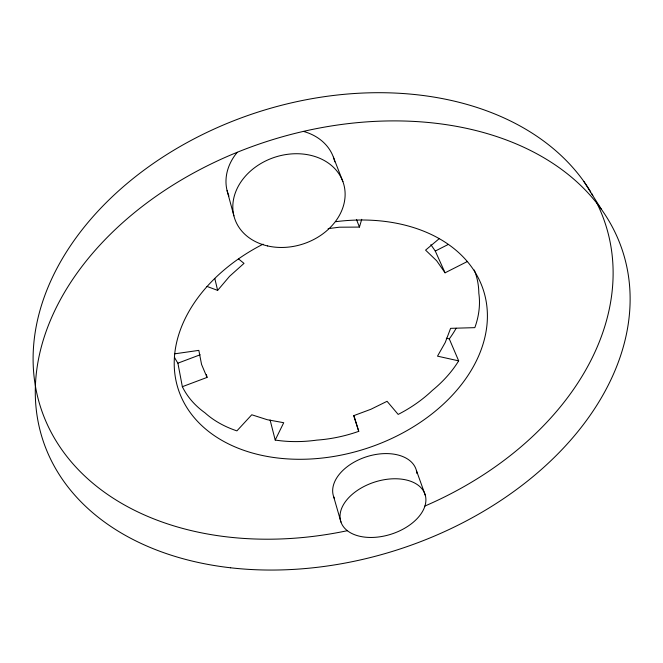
<?xml version="1.0" encoding="UTF-8"?>
<svg xmlns="http://www.w3.org/2000/svg" width="663" height="663" viewBox="0 0 663 663"><rect width="100%" height="100%" fill="white"/><g stroke="black" fill="none" stroke-linecap="round" stroke-linejoin="round"><path stroke-width="0.99" d="M328.119 228.652L339.373 227.202L359.429 227.086L361.733 219.32M446.307 338.221L449.29 338.909L458.672 360.863A116.406 82.751 -19.2 0 1 432.334 390.424A115.975 82.171 -18.7 0 1 398.165 414.416L387.068 401.306L370.915 409.262L353.926 415.585L358.749 431.34A115.76 81.889 -17.7 0 1 316.815 440.116A116 82.212 -17.2 0 1 275.211 440.058L283.723 422.712L267.206 419.704L251.766 414.773L236.906 430.875A117.069 83.662 -16.4 0 1 204.95 412.8A117.807 84.69 -16.2 0 1 182.35 386.695L177.899 363.167A116.249 85.66 -16 0 1 174.526 357.39M206.964 286.408L217.63 290.394L229.564 276.314L244.009 263.377L238.547 258.935M439.453 238.465L425.58 250.125L436.66 260.766L445.064 272.808L467.606 261.396M430.842 244.647L435.284 251.053L448.113 244.514M177.899 363.167L200.16 354.78M182.35 386.695L207.03 377.421L206.408 374.504M174.8 353.81L198.842 350.371L201.552 364.41L207.03 377.421M458.672 360.863L437.497 356.155L445.246 342.489L450.591 328.342L474.824 327.646A117.749 84.599 -19.8 0 0 478.827 293.22A118.528 85.718 -19.9 0 0 474.26 270.015M583.962 181.596L601.474 209.417M435.284 251.053L445.064 272.808M333.406 157.181L342.895 181.604M356.47 219.453L359.429 227.086M416.405 470.465L425.339 495.402A44.255 27.332 -17.9 0 1 367.783 537.378A44.255 27.332 -17.9 0 1 355.766 491.54A44.255 27.332 -17.9 0 1 425.339 495.402M353.669 415.626L358.749 431.34M333.638 496.653L340.981 522.112M227.077 190.563L233.906 215.848M270.098 419.994L275.211 440.058M214.787 278.41L217.63 290.394M335.619 221.699A160.388 114.492 -18 0 1 475.346 362.918A160.388 114.492 -18 0 1 223.025 441.019A160.388 114.492 -18 0 1 263.07 244.158M456.152 328.26A114.732 83.48 -19.6 0 1 449.29 338.909M597.015 203.425A296.9 214 -18 0 1 424.826 506.068M347.586 530.64A296.9 214 -18 0 1 38.222 399.109A296.9 214 -18 0 1 239.641 118.486A296.9 214 -18 0 1 590.716 191.905M591.752 193.662A296.9 214 -18 0 1 592.772 195.419M228.917 196.074A55.783 45.324 -18.2 0 1 237.263 152.299M303.671 131.465A55.783 45.324 -18.2 0 1 334.765 161.822M334.434 498.551A43.418 27.456 -17.9 0 1 367.567 456.426A43.418 27.456 -17.9 0 1 416.928 473.515M230.625 567.793A304.872 214.356 -18 0 0 625.673 261.852A304.872 214.356 -18 0 0 141.816 206.781A304.872 214.356 -18 0 0 230.625 567.793M267.595 245.94A57.175 45.614 -18.2 0 0 344.627 188.201A57.175 45.614 -18.2 0 0 254.691 167.64A57.175 45.614 -18.2 0 0 267.595 245.94"/></g></svg>
